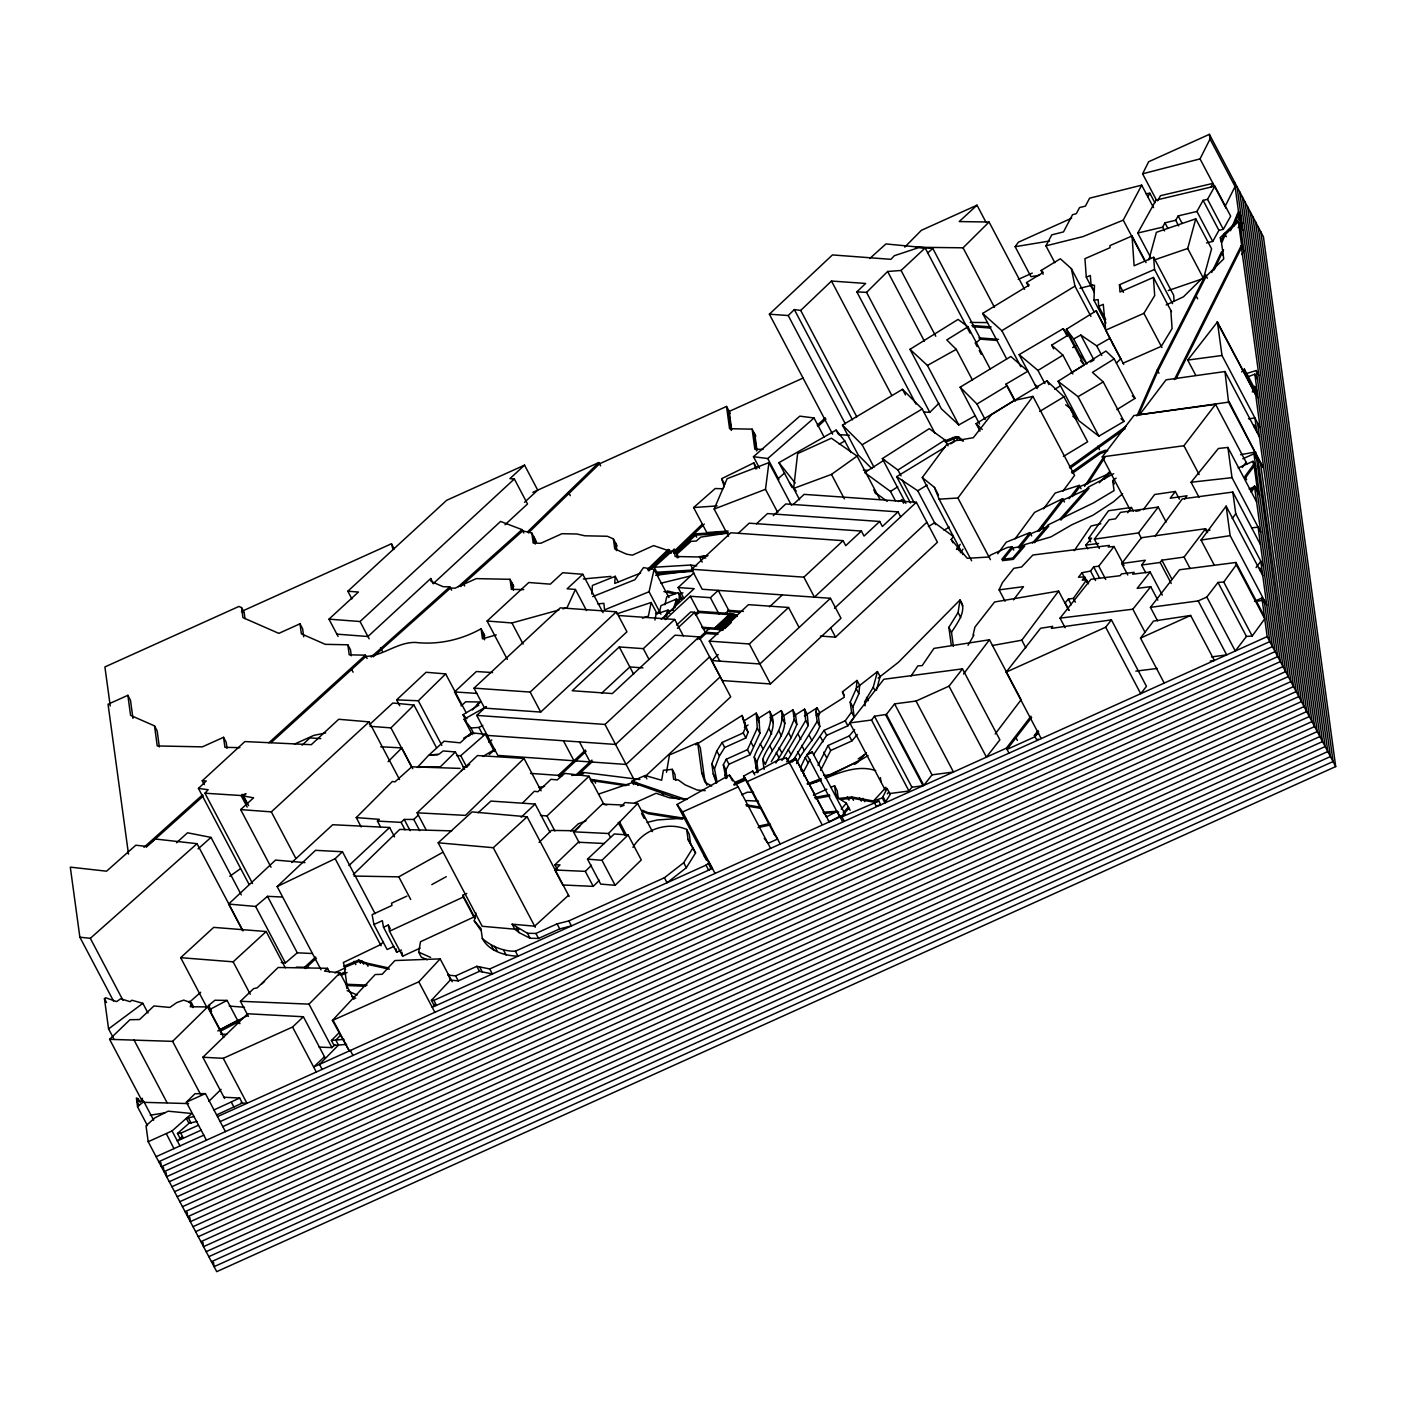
<?xml version="1.0" encoding="UTF-8"?>
<svg xmlns="http://www.w3.org/2000/svg" width="1406" height="1406" viewBox="0 0 1406 1406"><rect width="100%" height="100%" fill="white"/><g stroke="black" fill="none" stroke-linecap="round" stroke-linejoin="round"><path stroke-width="1.5" d="M188.58 1103.587L142.814 1102.304L109.615 1039.315L129.95 1019.719L139.546 1019.543L153.939 1005.958L169.827 1007.434L176.892 1002.531L183.711 1000.123L191.427 1002.777L190.249 1006.749L207.631 1006.924L223.73 1037.47M1105.995 323.046L1093.973 300.251L1094.483 285.295L1091.074 285.119L1090.318 275.471L1086.293 277.193L1094.307 292.395M591.821 594.088L592.401 585.458L615.23 576.302L618.271 582.066M615.23 576.302L614.738 583.42L640.697 572.998M813.599 754.618L826.693 735.356L847.871 725.795L854.198 717.13L851.561 712.121L850.208 702.104L856.236 688.712L857.045 680.451L842.475 691.822L844.321 697.2L816.148 715.109M854.198 717.13L852.844 707.095L858.873 693.72L859.681 685.46L857.045 680.451M799.61 499.745L793.634 488.427L797.624 453.593L831.368 438.197L857.098 456.089L879.98 499.481M757.184 772.773L754.214 757.078C759.117 741.56 774.618 728.835 769.644 711.295L757.008 719.31M755.584 767.114L758.203 772.105L756.85 762.087C762.386 745.813 780.857 729.116 769.644 711.295M728.466 536.178L714.16 509.06L727.113 478.708L768.924 462.609L791.402 505.211M777.764 512.54L765.497 489.306L768.924 462.609M666.514 772.245L669.467 754.934L697.657 742.755L700.276 747.746L704.388 777.834L706.884 785.233M427.266 959.771L421.29 957.152L418.654 952.143L420.517 941.721L473.875 917.028L473.488 915.183M951.317 645.389L948.857 627.34L958.084 612.524L960.017 599.958L898.416 662.296L878.152 678.114M953.409 646.391L951.493 632.349C956.853 623.438 967.855 610.503 960.017 599.958M786.675 761.859L808.309 725.461L805.673 720.47L804.566 709.116L793.511 716.146M808.309 725.461L807.202 714.107L804.566 709.116M616.742 613.877L651.154 602.506L648.394 616.074L642.454 618.218M654.897 620.046L656.11 614.035L668.078 610.099L669.836 613.438M480.905 930.438L474.261 920.86L475.913 913.021M660.908 614.246L649.062 591.75L654.089 569.43L643.526 567.602L634.932 579.694L592.699 596.636M664.933 604.791L666.725 596.812L678.395 592.682L681.031 597.691L678.395 592.682M865.147 705.794L864.602 701.787L873.267 687.218L877.485 671.558L880.121 676.567L876.43 690.258M1168.245 290.55L1203.501 278.476L1187.701 248.493L1195.768 218.826L1156.4 232.306L1148.86 259.846M1203.501 278.476L1211.585 248.809L1195.768 218.826M764.091 769.451L762.72 759.416C768.344 743.001 785.849 729.31 781.261 710.575L770.154 717.64M762.72 759.416L765.356 764.425C771.279 747.131 792.896 729.784 781.261 710.575M672.982 610.063L676.638 598.938L660.961 605.652L659.59 611.751L655.548 613.385M674.862 607.814L677.305 600.186L683.298 598.148M819.786 726.48L817.15 721.471L815.779 711.436L817.15 707.798L819.786 712.789L818.415 716.445L819.786 726.48C814.162 740.224 802.598 750.101 796.552 763.581M1230.461 230.725L1238.475 211.427L1234.433 181.813M1239.617 220.338L1241.111 216.419L1238.475 211.427M716.357 783.089L713.229 773.862L711.858 763.827L716.796 750.945L722.069 742.491L743.247 732.93L745.426 727.377L742.122 715.426L695.759 744.899M717.113 782.544L714.494 768.818L719.433 755.936L724.705 747.5L745.883 737.939L748.062 732.368L742.122 715.426M725.953 778.555L723.317 764.829L726.304 759.24L747.482 749.679L757.272 728.203L756.252 713.123L743.616 721.155M727.06 777.852L725.953 769.838L728.941 764.249L750.119 754.688L759.908 733.211L758.889 718.115L756.252 713.123M1136.927 415.965L1157.226 369.901L1205.592 274.926L1207.35 278.265M1138.421 415.245L1157.876 371.149L1206.243 276.174L1223.747 258.88L1221.603 243.168L1225.224 234.661L1238.405 221.621L1243.009 230.373M1223.536 249.829L1214.169 269.97M1233.572 226.208L1239.125 212.675L1241.041 226.63M771.244 761.771L788.52 732.667L794.214 719.45L792.896 709.854L781.824 716.902M775.866 763.036L791.156 737.675L796.851 724.459L795.532 714.863L792.896 709.854M817.976 765.426L828.064 745.496L849.259 735.936L854.637 729.556M820.612 770.418L830.7 750.488L851.895 740.927L857.273 734.547M664.845 617.252L668.078 610.099M666.303 616.707L668.729 611.364L673.456 609.888M603.033 612.665L582.805 574.298L567.128 588.798L575.423 589.448L567.022 607.744L562.945 608.868M1005.097 601.258L999.086 589.852L1002.443 582.594L1013.849 568.305L1021.617 566.97L1032.865 555.019L1109.352 545.387L1108.262 547.039L1114.027 546.512L1124.044 565.511M1211.761 272.465L1221.445 251.938L1223.202 255.259M801.279 771.033L800.735 767.026L805.269 757.535L824.057 730.364L845.234 720.803L851.561 712.121M803.916 776.024L803.371 772.017L810.12 759.381M1174.362 379.62L1241.199 245.699L1243.835 250.69L1241.885 254.539M1175.978 378.917L1241.85 246.946L1238.405 221.621M1156.611 200.408L1142.603 173.817L1148.632 161.76L1209.406 134.343L1263.432 236.806L1335.7 766.569L216.717 1271.657L148.192 1141.707L146.013 1125.749L154.818 1117.893L168.122 1111.179L191.778 1113.499L172.059 1130.934L148.192 1141.707M1142.603 173.817L1200.039 158.896L1210.039 139.036L1209.406 134.343M1225.083 206.383L1235.083 186.523L1210.039 139.036M878.152 799.821L880.789 804.83L876.114 805.99L873.478 800.998L882.318 797.94L887.081 788.573L884.62 788.889L873.478 800.998L851.72 796.991L838.257 798.52L835.621 793.511L834.566 785.708L830.7 787.448M887.081 788.573L890.297 794.232L884.954 802.949L882.318 797.94M792.088 762.07L817.15 721.471M1054.834 262.711L1045.941 245.839L1082.901 236.63L1123.236 220.144L1141.69 185.17L1153.553 207.666M1045.941 245.839L1051.776 234.855L1063.498 231.902L1072.567 214.661L1076.275 213.73L1079.562 207.578L1085.414 206.12L1089.615 198.176L1141.69 185.17M781.912 760.488L805.673 720.47M1147.946 196.787L1149.862 193.22L1154.924 202.833M1150.6 257.403L1137.753 233.044L1162.604 227.157L1164.941 222.816L1175.715 220.267L1178.193 215.891L1196.928 211.462L1203.097 200.355L1207.526 199.336L1214.872 186.154L1230.672 216.155L1223.343 229.319L1218.914 230.356L1212.728 241.445L1206.489 242.939M1137.753 233.044L1156.048 200.109L1214.872 186.154M1157.613 200.83L1160.512 195.662L1212.974 183.395L1211.023 186.84M968.031 645.301L973.954 635.055L973.04 635.213L974.956 627.058L994.569 601.996L1058.613 591.065L1068.648 610.081M1123.728 364.365L1105.696 330.182L1143.904 313.327L1154.695 295.559L1153.412 277.421L1120.002 292.026L1119.44 284.768L1154.519 269.442L1153.658 257.28L1134.115 265.787L1132.041 235.98L1109.896 245.628L1110.037 247.72L1084.957 258.669L1086.293 277.193M568.534 895.27L534.649 926.185L512.135 924.181L527.443 933.268L535.914 933.443L557.092 923.883L568.815 920.895L664.405 877.748L683.703 862.722L692.93 847.906L688.044 839.47L686.673 829.435C667.446 821.262 643.649 829.329 632.946 847.361M664.405 877.748L667.042 882.757L686.339 867.73L695.566 852.915L692.93 847.906M1084.571 486.371L1103.095 457.934M1087.559 484.068L1104.905 457.407M911.035 676.022L917.854 665.864L922.143 665.653L933.936 648.394L989.473 639.783L1021.09 699.766L995.167 733.985M1074.254 550.66L1091.091 526.02L1100.863 523.735M1127.717 512.715L1131.443 507.461L1133.412 511.204M1039.579 275.26L1030.967 276.683L1015.15 246.7L1018.313 242.254L1071.653 218.176M1069.175 610.362L1065.168 602.77L1068.349 599.044L1073.358 598.376L1086.522 579.993L1088.525 583.806M1087.611 582.594L1084.606 576.899L1082.286 580.133L1086.522 579.993M1090.669 541.82L1088.701 538.076L1108.561 510.73L1131.443 507.461M1150.442 607.357L1198.211 600.907L1206.823 597.023L1218 582.435L1223.747 582.049L1236.296 564.825L1235.962 562.47L1179.529 569.764L1150.442 607.357L1157.56 620.854M1206.823 597.023L1235.276 650.996L1246.454 636.426L1252.201 636.022L1264.75 618.798L1236.296 564.825M1155.187 536.002L1182.288 498.902L1232.816 492.047L1260.479 544.526M1084.606 576.899L1078.507 577.251L1081.935 572.734L1090.529 571.064L1093.657 566.829L1098.754 566.179L1114.027 546.512M435.087 1004.236L432.24 1007.294L1006.362 748.15L1030.985 716.199M1031.653 717.447L1007.012 749.398L1035.062 736.726L1038.7 731.788M1038.05 730.54L1034.412 735.479L1037.048 740.487L1038.12 739.029M1032.935 396.404L1014.359 400.394L991.283 414.805L973.321 437.705L955.728 440.693L946.22 445.14L922.301 477.53L934.445 487.372L939.12 499.148L957.925 498.023L1032.935 396.404L1074.571 475.369L1062.936 491.151M997.75 553.736L1006.292 542.154L1029.93 532.593L1031.688 535.914M1015.097 538.814L1034.605 512.382L1062.708 498.673L1064.465 502.012M1043.533 508.849L1055.185 493.049L1079.281 485.386L1081.038 488.708M1238.159 468.005L1253.027 461.291L1253.502 464.771L1244.89 476.423L1246.647 479.762M1245.558 477.671L1254.17 466.019L1257.632 491.379M952.969 542.786L951.212 539.465L953.391 536.512L934.621 522.786L928.364 526.582M956.484 549.447L960.263 544.35M960.386 552.751L963.04 549.148M1214.292 565.142L1201.058 540.062L1226.137 506.125L1262.764 575.599M1232.218 518.533L1235.769 513.735L1232.816 492.047M1256.068 567.62L1260.795 561.222L1272.448 646.602L220.144 1121.601M1145.679 572.681L1141.654 565.036L1160.143 562.453L1161.866 560.168L1184.063 557.075L1205.592 528.709L1207.596 532.54M992.372 645.512L1021.793 640.205L1058.613 591.065M1143.271 509.728L1154.642 494.508L1175.328 491.467L1179.37 499.165M1184.485 499.148L1187.015 495.756L1170.231 498.234L1175.328 491.467M1013.55 599.852L1023.48 586.671L999.086 589.852M963.532 674.001L989.473 639.783M1228.563 402.151L1224.96 371.536L1166.066 379.831L1139.668 414.647L1228.563 402.151L1263.08 467.636L1229.055 401.501M1141.654 565.036L1145.31 560.238L1121.724 563.542L1127.77 575.001M1257.808 457.635L1288.265 676.585L169.282 1181.69M1260.444 462.627L1290.901 681.594L171.919 1186.699M1037.47 531.468L1062.708 498.673M1069.14 498.691L1079.281 485.386M1072.339 496.617L1079.949 486.634L1109.914 473.207L1104.29 479.411M1099.334 548.516L1094.395 539.148L1138.526 532.927L1158.245 507.056L1166.136 522.048M1121.724 563.542L1141.356 537.725L1205.592 528.709M1094.395 539.148L1109.176 519.745L1115.556 518.849L1120.477 512.382L1158.245 507.056M1164.221 683.07L1140.512 638.096L1153.5 621.083L1190.636 615.459L1214.362 660.451L1210.232 661.066M1129.58 508.761L1102.251 456.897L1133.904 415.526L1215.592 404.348L1246.981 463.875M1102.251 456.897L1183.922 445.72L1215.592 404.348M1242.201 467.495L1246.155 462.328M1195.768 375.332L1187.718 360.077L1217.42 321.992L1255.628 394.471L1217.016 322.044M885.235 790.049L849.822 722.912L871.527 720.03L874.479 716.234L886.395 714.424L894.585 703.879L916.044 701.049L949.015 686.163L962.477 668.869L999.894 739.837L986.45 757.131L949.015 686.163M916.044 701.049L953.461 772.017L932.002 774.847L923.812 785.409L886.395 714.424M1250.567 491.063L1254.451 486.072L1257.087 491.081M1251.235 492.328L1254.996 486.388L1249.108 489.042M849.822 722.912L883.812 679.274L962.477 668.869M884.62 788.889L885.903 787.237M887.256 793.898L888.539 792.228M889.418 793.599L908.961 790.998L911.914 787.219L923.057 785.743L885.622 714.775M1041.213 738.607L1006.169 672.121L1040.598 628.254L1052.655 626.373L1051.424 628.377L1111.425 619.87L1146.47 686.356L1140.723 693.685L1105.678 627.199L1111.425 619.87M1065.115 627.744L1060.054 618.13L1090.951 579.29L1120.072 575.704L1121.496 573.894L1134.15 572.347L1132.691 574.175L1150.143 572.031L1162.323 595.107M1150.143 572.031L1137.173 588.341L1150.741 586.689L1157.841 600.169M1060.054 618.13L1132.849 609.202L1150.741 586.689M1013.691 550.062L1011.933 546.723L1001.775 559.395L1012.672 558.094L1024.113 544.772L1050.932 536.899L1071.776 524.807L1092.972 515.229L1113.622 501.678L1122.621 493.77M1018.401 546.952L1029.93 532.593M1019.069 548.199L1030.58 533.841L1048.788 526.125L1034.535 542.716M1039.35 531.187L1063.358 499.921L1089 488.357L1060.88 520.097M1199.002 497.267L1191.075 482.24L1218.404 448.479L1227.895 447.424L1256.612 501.907M1032.443 543.138L1048.12 524.877L1093.253 503.032L1114.062 490.606L1112.691 480.571L1116.1 478.145M1060.212 518.849L1088.332 487.109L1113.71 473.717M1087.682 548.867L1085.713 545.124L1091.654 538.199L1088.701 538.076M224.608 1098.473L202.868 1057.242L247.632 1013.761L303.397 1016.749L325.137 1057.98M841.227 809.1L846.394 803.213L836.588 796.991L836.289 794.759M843.196 812.844L848.38 806.956M849.031 808.204L840.419 817.501L878.82 801.086L874.145 802.246L852.37 798.239L840.718 799.416M579.395 843.055L573.472 831.807L608.447 833.512L637.656 803.529L652.489 831.649M472.416 709.942L479.534 701.981L465.72 701.77L461.133 705.953M866.237 752.772L859.453 760.33L832.721 774.214M1099.404 482.803L1109.246 471.959M252.553 883.513L204.942 793.212L208.158 789.733L198.439 788.415L249.09 884.479M1241.691 371.94L1244.345 369.057L1257.526 394.049M1252.236 391.94L1254.89 389.058L1254.504 386.246L1257.14 391.237M333.222 1020.44L349.303 1050.932L332.396 1020.475L418.812 981.81L440.148 958.874L452.205 981.74M447.688 975.043L455.632 975.887L476.827 966.326L489.745 968.962L492.381 973.971L479.464 971.318L458.268 980.896L450.324 980.035L448.303 974.376M431.431 1000.334L433.856 1000.387L436.475 1005.378L434.067 1005.343L431.431 1000.334L450.939 979.367M204.942 793.212L241.094 795.532L246.032 793.705L243.537 796.024L248.616 805.638M332.396 1020.475L375.191 974.534L382.151 974.288L394.945 960.544L440.148 958.874M291.815 862.458L332.712 824.724L389.62 827.501L394.559 836.869M340.322 1035.501L335.823 1040.071L338.459 1045.08L319.496 1064.377L322.132 1069.386M904.761 247.122L921.369 230.32L977.012 205.188L986.133 222.5M248.405 1016.397L240.426 1001.283L309.004 1004.13L339.971 972.899L353.925 999.367M346.632 1044.342L334.066 1045.466L331.429 1040.475L339.022 1032.812M319.074 1047.083L331.939 1047.611L334.874 1044.64M388.109 761.683L401.835 747.904L412.784 768.678M579.782 826.289L575.335 830.753L551.433 830.401L539.078 842.405M522.698 802.896L534.333 791.262L537.9 791.736L550.976 779.293L557.215 779.926L564.79 773.388L589.079 776.235L603.912 804.337M369.989 726.304L390.956 727.869L413.979 705.039L436.493 747.728M915.552 247.245L963.057 247.808L989.068 222.025L1024.535 289.302M599.395 880.261L593.227 886.36L562.769 884.989L554.86 869.998L560.01 864.883L554.913 864.795L557.866 870.419M916.027 404.084L856.852 291.868L866.553 292.378L887.643 271.481L901.07 270.462L925.148 247.966L970.052 333.099M923.988 412.046L929.805 412.345L938.839 403.381M1226.313 236.735L1224.556 233.414L1220.953 241.92L1220.355 237.561L1240.18 217.965M554.86 869.998L585.318 871.369L591.487 865.27M1238.124 227.596L1242.816 222.974M1116.399 363.099L1120.986 358.565M1205.592 274.926L1183.448 296.824L1166.154 304.961M455.403 751.946L440.359 766.815L417.406 767.377L428.672 755.25L439.147 754.073L443.101 750.945L455.403 751.946L464.542 769.24M461.221 770.91L463.98 768.186M527.777 531.609L598.851 462.539L600.608 465.861M399.708 705.689L396.633 699.872L418.32 700.768L445.667 673.896L466.142 712.701M468.637 736.322L471.555 733.44M109.615 1039.333L172.604 1041.354L207.631 1006.924M206.418 1140.178L186.383 1102.181L194.995 1093.71L205.399 1093.604L225.417 1131.602M208.861 1101.337L221.041 1089.369M268.845 742.807L365.332 655.161L367.089 658.5M371.114 657.077L449.832 586.829L451.59 590.168M373.346 656.795L450.482 588.077L455.017 588.183L476.212 578.622L510.044 579.307L513.77 586.39M353.345 874.514L399.726 829.417L451.695 830.876M541.099 790.822L524.016 758.414L465.491 815.375L417.125 812.809L426.176 829.979M832.616 434.155L769.363 314.188L788.221 315.542L794.337 309.584L800.699 310.427L831.491 281.042L865.639 283.45L856.852 291.868M380.376 826.71L377.406 821.086L401.132 822.387L404.207 819.434L413.786 819.434L418.531 814.918M587.515 859.119L601.961 860.296L628.113 834.971L641.294 859.962L615.143 885.288L600.696 884.11L587.515 859.119L614.264 833.969L628.113 834.971M528.445 532.856L599.518 463.787L726.533 406.439L730.276 413.522M647.533 569.395L668.149 549.5L671.347 553.173M648.184 570.643L668.817 550.765L653.597 545.598L632.419 555.159L626.601 554.192L614.738 548.885L613.368 538.867L607.339 536.266L584.791 535.791L576.952 533.999L562.013 533.7L540.818 543.261L533.208 543.103L531.837 533.067L522.663 530.87L460.57 586.53M673.913 551.486L702.086 524.333M676.145 551.222L704.301 524.069M554.913 864.795L578.323 842.229L604.352 843.512M417.125 812.809L477.495 755.549L524.016 758.414M573.472 831.807L602.33 804.109L622.63 805.005L624.967 802.545L637.656 803.529M240.426 1001.283L253.642 988.611L257.193 987.873L278.124 967.486L327.528 968.295L329.531 972.073M361.184 826.974L356.245 817.589L392.344 781.472L394.91 781.894L411.782 766.815L460.149 768.397M463.699 738.132L470.834 734.231M202.868 1057.242L223.255 1058.314L292.553 1027.03L303.397 1016.749M324.47 1056.732L313.643 1067.031L1267.175 636.602L1261.92 598.025L1254.486 601.381M198.439 788.415L206.295 780.98L202.236 780.805L204.257 784.636M321.043 969.788L277.158 886.553L335.155 858.679L342.466 851.737L375.138 913.689M383.416 941.879L380.499 944.656L343.31 962.53L345.56 969.578M277.158 886.553L315.524 850.331L342.466 851.737M521.134 817.273L535.141 804.056L549.957 832.176M540.519 815.427L546.969 815.972L589.079 776.235M570.748 830.946L578.323 823.811L585.933 820.858M769.363 314.188L832.44 254.925L890.912 259.337L894.357 255.699L918.575 247.684L925.148 247.966M396.633 699.872L426.071 672.279L445.667 673.896M242.517 930.42L228.616 904.058L275.506 860.085L304.944 862.616M327.528 968.295L324.522 971.089L339.971 972.899M461.625 705.408L454.542 691.945L476.353 671.523L492.627 672.578M348.952 865.516L389.62 827.501M138.21 1098.754L136.681 1100.195L136.364 1097.963L138.21 1098.754L140.196 1102.497M474.033 688.132L560.273 607.849L616.39 611.803L626.935 631.786L540.695 712.069L484.578 708.114L474.033 688.132L530.15 692.068L616.39 611.803M720.171 676.866L626.074 764.442L497.812 755.409L476.739 715.408L486.283 706.533M722.332 680.574L770.435 683.949L840.999 618.271L830.454 598.288L702.192 589.255L691.647 569.254L730.856 532.769L843.09 540.66L845.727 545.669L861.403 531.064L864.04 536.073L879.717 521.468L882.353 526.477L898.03 511.872L900.666 516.881M683.896 598.464L678.149 587.55L693.826 572.963M738.185 533.384L749.17 523.173L861.403 531.064M683.298 635.811L674.687 619.448L643.315 648.641L619.273 646.953L572.224 690.733L612.313 693.562L675.038 635.178L699.081 636.883L730.698 696.849L644.458 777.131M756.516 523.788L767.483 513.577L879.717 521.468M661.242 619.325L694.177 588.675L678.149 587.55M773.265 515.65L785.796 503.963L898.03 511.872M665.249 619.607L690.346 596.267L710.381 597.673L718.22 590.379L729.433 611.628L739.925 612.366M792.966 504.754L804.127 494.367L916.343 502.276L937.433 542.259L835.515 637.146L820.401 636.074M601.592 693.228L629.818 666.954L642.929 667.868M676.585 625.125L690.697 611.979L694.705 612.26L705.9 633.508L717.939 634.352M677.464 628.324L694.705 612.26M695.109 614.176L698.255 611.259L730.312 613.508L732.878 614.721L717.201 629.308L702.473 628.464M695.777 615.424L698.905 612.506L730.979 614.774L715.303 629.361L714.635 628.113L701.805 627.217M476.739 715.408L605.002 724.442L699.081 636.883M697.411 639.554L709.96 627.884M725.637 613.28L728.765 610.362M699.626 639.343L705.9 633.508M714.635 628.113L730.312 613.508M585.494 750.048L558.287 775.356L558.955 776.604L586.144 751.296M715.197 629.167L730.874 614.58M716.814 628.57L732.491 613.965L735.057 615.178L719.362 629.765L714.793 628.429L730.487 613.824L732.491 613.965M717.359 629.624L733.053 615.037M718.976 629.027L734.653 614.422L737.219 615.635L721.542 630.222L716.972 628.869L732.649 614.281L734.653 614.422M719.538 630.081L735.215 615.476M736.832 614.879L734.828 614.738L719.134 629.326L721.137 629.466L736.832 614.879L737.377 615.933M719.819 661.136L709.274 641.136L748.467 604.65L788.555 607.48L799.1 627.463M731.12 621.768L721.7 630.538L721.137 629.466M724.881 628.464L731.155 622.63M575.933 775.005L591.926 760.101M578.182 774.759L592.576 761.367M709.626 656.866L615.547 744.442L487.267 735.408M723 681.822L711.788 660.574L718.202 654.598M769.521 606.83L782.351 594.896M691.647 569.254L803.88 577.163L843.09 540.66M709.274 641.136L749.345 643.966L788.555 607.48M916.343 502.276L814.425 597.146L803.88 577.163M830.454 598.288L759.89 663.966L711.788 660.574M834.514 608.253L926.888 522.276M302.097 745.18L309.9 737.922L320.796 738.607M304.54 967.31L315.682 956.994M305.207 968.576L316.35 958.242M369.444 724.705L392.836 703.018L413.979 705.039M524.543 502.294L537.725 490.132L524.543 465.14L509.903 478.655L514.35 478.971L527.514 503.963L505.018 524.754M338.09 636.443L328.969 619.15L360.041 621.522L514.35 478.971M433.364 583.525L430.728 578.534L367.95 636.514L336.878 634.141M433.171 583.701L500.554 521.45L522.013 529.623L523.77 532.962M507.32 659.396L487.091 621.013L528.797 582.506L550.326 584.158L562.699 572.734L582.805 574.298M648.219 569.571L669.59 549.851M648.869 570.818L670.24 551.099L677.059 552.699L677.446 555.511M673.738 553.454L694.933 533.893L726.779 531.925M675.917 553.296L695.601 535.141L727.447 533.173M261.885 983.901L264.574 981.423M351.887 598.921L347.827 591.223L446.633 500.308L524.543 465.14M328.969 619.15L358.442 592.031L347.827 591.223M202.236 780.805L244.89 741.56L311.271 744.688L338.723 719.274L369.128 721.876L399.515 779.504M271.042 867.221L240.654 809.592L271.323 811.877L369.128 721.876M977.012 205.188L959.208 221.568L989.068 222.025M206.805 1007.258L180.671 957.679L213.694 927.38L266.191 931.528L285.295 967.75M180.671 957.679L233.15 961.827L266.191 931.528M478.093 812.791L490.887 801.086L535.141 804.056M518.867 929.542L482.188 926.273L438.18 842.792L493.278 847.713L527.145 816.798L569.114 896.395M240.654 809.592L253.59 797.8L243.537 796.024M817.273 425.192L825.34 417.846M817.923 426.44L825.99 419.093M438.18 842.792L472.047 811.912L527.145 816.798M377.406 821.086L379.321 819.346L356.245 817.589M176.471 842.774L187.543 832.791L211.005 837.414L241.287 894.849M658.588 575.581L654.194 567.251L674.159 549.254L678.553 557.584M458.426 586.583L522.013 529.623M869.769 258.493L885.956 243.941L932.793 248.458L980.492 338.916L975.623 343.24M143.974 847.343L202.692 794.724M146.259 847.133L203.343 795.972M271.112 742.614L365.999 656.409C383.1 655.881 397.494 642.032 415.491 642.437C438.285 644.985 461.115 639.923 481.098 628.781L484.842 635.864M705.988 865.165L709.239 862.722L711.875 867.713L708.606 870.173L705.988 865.165L515.387 951.212C503.172 951.475 491.467 946.379 482.328 938.523L480.957 928.487L474.261 920.86M927.925 252.764L932.793 248.458M197.033 843.688L155.012 838.978L146.611 846.43L135.82 845.217L106.557 871.193L70.3 867.133L79.861 937.187L90.318 938.329L197.033 843.688L243.027 930.913M198.07 848.908L211.005 837.414M189.195 1002.478L200.689 992.285M147.472 1125.626L137.577 1106.873L143.763 1101.425L153.641 1120.16M177.49 1133.464L180.741 1133.201L183.378 1138.21L180.126 1138.456L177.49 1133.464L189.792 1122.586M182.253 1136.575L177.332 1140.934L201.146 1130.178M173.957 1148.649L166.277 1133.552M728.203 531.046L706.796 532.54L693.615 507.548L715.232 488.532L723.123 488.778M759.556 468.251L753.475 456.704L799.821 416.141L814.039 417.969L824.18 437.196M753.475 456.704L767.746 458.532L814.039 417.969M778.274 478.532L784.671 472.926M456.546 755.549L460.729 755.69L485.298 734.231L494.42 751.542M469.639 764.337L466.669 766.938L462.785 766.797M489.2 754.565L493.875 750.488M579.905 775.005L582.945 772.386L639.923 779.522M228.616 904.058L255.611 906.448L267.491 896.325L282.272 897.028M281.235 962.565L285.383 962.934L297.281 952.811L312.062 953.496M221.779 1032.971L209.494 1009.649L208.563 1005.483L214.925 1000.246L227.069 1000.404L239.231 1023.48M488.866 742.245L491.784 739.96M857.045 687.516L877.485 671.558M113.693 1038.595L108.578 1028.911L104.448 998.647L105.626 997.75L116.663 1001.599L120.74 998.699L129.985 1001.687L131.883 1000.228L142.85 1003.322L147.964 1013.005M108.578 1028.911L142.85 1003.322M1069.386 467.003L1126.329 426.159M1070.054 468.268L1125.187 428.672M446.264 876.676L431.8 884.62M793.634 488.427L831.473 474.402L857.098 456.089M229.793 876.272L240.057 868.978M1071.53 472.223L1099.422 452.468L1105.362 450.236L1107.717 450.816M1072.18 473.47L1100.09 453.716L1106.03 451.502M858.205 758.924L864.532 754.6M854.69 764.319L858.117 761.982M905.868 503.278L882.318 458.62L929.278 428.654L944.973 440.025L948.048 445.86M884.567 459.885L864.637 472.574L890.49 491.432L895.569 501.046M882.318 458.62L897.924 470.026L944.973 440.025M890.49 491.432L897.766 486.792M744.389 727.341L748.062 725.004M804.408 715.882L817.15 707.798M1114.185 358.899L1092.444 372.397L1103.235 381.922L1124.044 421.396L1098.877 436.159L1078.894 420.763L1058.068 381.272L1105.96 351.043L1114.185 358.899L1135.011 398.39L1116.891 409.638M975.008 415.877L958.804 424.928L941.352 408.795L909.998 349.321L958.066 319.426L967.978 326.807L990.246 369.022M967.978 326.807L946.765 339.936L956.256 349.356L972.442 380.059M1066.363 329.268L1073.674 338.987L1086.838 363.978L1079.544 354.259L1066.363 329.268L1096.188 310.849L1105.309 328.16M1071.179 372.871L1084.184 365.015L1068.367 335.032L1063.2 328.67L1019.157 354.628L1037.962 370.428L1062.936 355.173L1072.831 373.926M1043.111 274.258L1041.108 270.479L1060.335 258.774L1071.354 268.634L1094.325 312.22M1028.507 286.385L1026.521 282.588L1043.217 272.43L1041.108 270.479M1006.643 358.899L982.653 313.415L1029.227 285.049L1026.521 282.588M982.653 313.415L1001.845 330.691L1074.957 286.121L1071.354 268.634M481.045 701.928L477.407 704.142L478.813 705.232L462.978 714.74L466.019 720.522M1072.69 347.598L1076.451 345.314M1054.711 389.304L1060.177 386M979.56 424.032L960.14 387.195L1010.826 356.491L1027.909 371.202L1005.905 384.19L1014.077 399.691M960.14 387.195L976.977 404.032L1007.206 385.666L1015.378 401.185M910.526 502.961L896.659 476.652L945.113 447.196M950.702 443.804L954.428 441.537M896.659 476.652L917.749 490.799L927.134 485.088M944.059 530.255L949.261 527.092M1053.621 348.881L1051.635 345.138L1068.367 335.032M980.035 431.132L976.08 423.628L1046.943 380.868L1063.938 396.826L1087.646 441.8L1063.393 456.44M1039.667 411.448L1063.938 396.826M482.891 756.463L495.017 749.222M868.1 755.567L857.695 761.771L824.988 776.85M871.896 468.69L858.258 455.069L842.458 425.087L902.511 389.321L922.195 408.988L935.043 433.364M842.458 425.087L862.142 444.753L922.195 408.988M1058.068 381.272L1078.051 396.668L1103.235 381.922M1073.674 338.987L1080.81 335.015L1096.698 345.858L1109.914 338.319L1096.188 310.849M792.105 487.654L778.942 462.662L836.131 430.131L844.813 440.992L850.894 452.539M839.206 444.191L844.813 440.992M472.205 734.582L464.103 719.204L486.423 706.673M706.445 860.208L677.059 804.496L729.415 775.093L738.185 786.903L770.593 848.38M909.998 349.321L927.433 365.437L956.256 349.356M353.925 876.061L398.777 876.834L442.749 852.352M1090.423 361.992L1093.991 360.006L1080.81 335.015M774.565 834.777L743.616 776.094L752.72 771.086L754.161 773.177L778.098 759.996L786.393 757.957L788.942 761.806L795.48 758.203L829.224 821.912L828.415 820.682M806.903 754.635L812.387 752.175L806.903 754.635L839.839 817.114L845.322 814.654L433.856 1000.387M825.779 815.691L826.57 816.886L837.115 811.244L842.387 821.245L844.268 821.315L841.649 816.306L839.751 816.253M838.644 812.035L823.74 813.512M829.206 821.877L840.612 815.779M209.494 1009.649L227.069 1000.404M220.021 1029.649L237.614 1020.405M217.772 1030.95L247.386 1015.677M220.303 1031.231L238.879 1021.564M724.283 486.863L721.665 478.673L753.862 462.873L756.903 468.637M464.103 719.204L470.887 728.009L478.884 727.429L482.803 725.496M213.958 1109.949L239.688 1098.051L242.324 1103.06L216.594 1114.94M334.786 972.882L344.452 968.242M343.802 966.238L358.741 960.034L366.245 962.969L388.654 967.961M338.723 974.938L344.523 972.161M341.306 975.272L347.106 972.495M393.838 946.431L387.125 949.542L373.961 924.55L382.344 920.666L383.504 927.222L396.685 952.231L401.466 950.017M474.49 918.188L463.33 897.046L462.943 895.2L466.757 893.425M420.166 948.101L402.661 956.203L389.497 931.211L463.33 897.046M406.861 896.132L391.518 903.214L391.958 905.482L372.115 914.621L373.961 924.55M383.504 927.222L388.302 925.025L390.323 928.874M241.498 611.469L391.448 543.77L393.047 549.641M532.856 492.328L598.851 462.539M1018.243 279.407L1032.268 273.08M803.072 378.073L729.169 411.431L731.665 429.656M132.955 718.378L130.494 700.311L127.858 695.32L108.051 704.248L128.491 854.11M303.714 636.83L302.624 628.798L299.988 623.807L278.81 633.368L242.922 617.621L241.551 607.585L238.932 606.443L104.905 666.936L110.248 706.005M227.016 748.326L226.19 742.298L223.554 737.306L202.359 746.867L157.244 745.936L154.519 725.883L130.582 715.373L127.858 695.32M294.487 744.108L313.749 735.408L325.682 732.93M898.258 501.555L901.879 499.921L903.9 502.223M1242.799 458.795L1253.959 453.769L1256.595 458.76M633.614 784.618L631.856 781.279L645.126 775.497L661.664 780.242L663.351 770.277L672.261 769.328L674.898 774.319L675.724 780.33M634.95 802.826L656.127 793.248L669.572 797.835L686.989 799.434M205.979 1007.276L209.81 1005.554M735.549 782.123L745.18 777.782M733.897 784.302L745.461 779.082M734.108 785.216L745.672 779.996M743.616 776.094L747.271 781.56L796.288 759.433M677.059 804.496L682.631 811.965L738.185 786.903M1006.169 672.121L1105.678 627.199M741.647 794.794L747.43 792.176L753.581 792.316M821.139 778.59L807.536 783.775M821.438 780.084L809.592 784.407M825.287 778.344C840.876 771.894 859.013 764.811 875.727 770.646M1140.512 638.096L1190.636 615.459M813.371 795.269L826.851 789.188M512.135 924.181L514.789 929.19L519.042 932.582L530.08 938.259L538.551 938.435L559.729 928.874L571.451 925.886L568.815 920.895M186.383 1102.181L205.399 1093.604M489.745 968.962L712.42 868.451L709.063 863.969M1034.412 735.479L1038.577 733.598M180.741 1133.201L198.51 1125.187M217.508 1116.61L1269.811 641.593L1264.152 600.134L1257.913 601.083M156.101 1156.699L203.782 1135.169M222.781 1126.593L1275.084 651.593L1258.106 527.127L1251.656 527.865M158.737 1161.707L1277.72 656.602L1254.451 486.072M174.555 1191.69L1293.538 686.585L1257.562 422.96M177.191 1196.682L1296.174 691.576L1255.4 392.749M179.827 1201.691L1298.81 696.585L1254.82 374.154L1247.315 377.036M182.464 1206.682L1301.446 701.576L1256.279 370.516L1246.806 373.434M185.1 1211.691L1304.083 706.585L1241.199 245.699M192.991 1226.682L1311.974 721.577L1239.705 191.814M195.627 1231.674L1314.61 726.568L1242.342 196.822M198.264 1236.682L1317.246 731.577L1244.978 201.814M200.9 1241.674L1319.882 736.568L1247.614 206.805M206.172 1251.674L1325.155 746.568L1252.887 216.805M208.809 1256.665L1327.791 751.56L1255.523 221.814M211.445 1261.674L1330.428 756.569L1258.159 226.805M944.727 440.957L955.693 436.651L958.488 436.809L963.426 441.045M945.394 442.222L956.361 437.899L959.156 438.057L962.442 440.886M1123.095 363.17L1161.303 346.315L1172.094 328.547L1170.811 310.41M1105.714 319.637L1098.719 306.332L1103.271 304.329L1105.696 330.182M649.062 591.75L604.527 609.87L603.895 603.332L597.778 603.895M714.16 509.06L765.497 489.306M598.886 793.986L632.524 782.544L679.326 799.223M620.38 806.675L624.141 805.304M1154.502 259.846L1187.701 248.493M810.102 783.37L815.515 781.718M196.945 1121.443L188.966 1123.306L186.33 1118.315L194.309 1116.434M679.045 593.93L682.947 592.822M496.248 634.879L482.469 638.816L481.098 628.781M660.961 583.209L690.276 576.021M487.091 621.013L511.942 622.963L558.867 610.011M1079.931 288.265L1092.251 285.19M647.041 822.44L657.34 819.962L685.548 818.028M807.097 783.898L816.991 781.578M823.09 812.264L837.115 811.244M759.486 825.92L769.908 823.705M758.062 827.607L770.558 824.953M571.75 775.479L583.595 773.634M538.621 787.518L544.579 786.288M814.619 797.466L829.329 794.706M815.287 798.713L829.979 795.954M1135.784 511.257L1139.809 510.536M1015.15 246.7L1049.614 241.006M702.192 562.101L699.555 557.092L707.745 555.774M1011.933 546.723L1007.399 547.461L990.404 555.124L989.016 557.004L967.275 558.305L951.212 539.465M150.231 1115.204L164.748 1112.884M1093.973 300.251L1098.139 299.601L1098.719 306.332M728.572 532.874L700.786 537.11L696.286 541.029L691.102 541.345L676.796 554.263L677.288 557.866M1201.058 540.062L1230.162 535.651L1266.788 605.125M707.71 555.458L697.692 556.952L675.144 556.495L674.159 549.254M693.351 570.485L655.706 575.3M1146.013 193.764L1149.862 193.22M1240.567 454.683L1255.663 451.976L1285.629 671.593L166.646 1176.699L166.066 1172.393M1187.718 360.077L1221.99 355.49L1260.198 427.969M1252.605 389.515L1255.558 393.961M1248.51 418.83L1254.925 417.969L1256.841 432.011M1205.698 530.765L1210.004 530.185M1211.48 656.936L1226.682 654.88L1198.211 600.907M1085.713 545.124L1098.578 543.454M1135.855 671.101L1157.261 668.465M1191.075 482.24L1232.007 477.653L1260.743 532.136M583.279 578.956L610.872 576.407M331.429 1040.475L343.995 1039.333M693.615 507.548L717.165 505.896M654.194 567.251L690.68 565.036L696.743 565.915M656.83 572.242L693.316 570.028M657.498 573.49L691.822 571.416M823.6 775.321L832.106 775.022M970.193 322.396L987.469 322.607M296.227 967.135L308.564 967.346M755.866 436.247L752.14 429.164L729.573 428.707L726.533 406.439M763.071 449.393L754.864 449.235L752.14 429.164M863.354 470.237L867.607 470.325M449.832 586.829L443.083 586.689L431.115 581.451L430.728 578.534M523.717 589.606L511.415 589.342L510.044 579.307M351.289 655.811L350.481 649.8L347.844 644.792L325.278 644.335L301.359 633.825L299.988 623.807M365.332 655.161L349.215 654.827L347.844 644.792M239.899 747.64L224.925 747.342L223.554 737.306M746.621 800.559L758.484 801.174M220.566 1034.201L226.718 1034.324M437.758 754.917L429.392 754.653L444.085 741.208L460.201 742.825L471.186 732.807L485.298 734.231M367.089 985.096L346.263 984.27L346.843 988.506M365.665 986.256L346.93 985.536L344.47 967.486L359.391 961.282L366.913 964.217L389.304 969.209M380.692 746.779L401.835 747.904M223.958 1097.225L239.688 1098.051M240.865 1102.972L246.981 1103.306L223.255 1058.314M454.542 691.945L476.933 693.404M727.763 610.292L743.458 611.399M618.57 615.512L674.687 619.448M721.313 629.783L723.317 629.923M705.25 632.261L717.271 633.104M530.572 773.405L562.295 775.637M838.89 434.595L849.365 435.35M971.898 325.436L991.142 326.93M972.565 326.684L989.666 328.002M978.91 337.844L998.488 339.338M979.578 339.092L996.977 340.428M705.232 790.647L697.165 790.031L685.091 784.829L678.272 779.943L673.632 779.346L672.261 769.328M229.231 1006.063L244.539 1007.276M482.328 938.523C488.778 951.001 504.807 955.799 518.023 956.203L515.387 951.212M137.577 1106.873L136.751 1100.74L143.763 1101.425M628.992 785.163L590.168 779.275L591.926 782.615M590.819 780.523L625.969 785.655M663.913 591.61L674.81 593.842M699.555 557.092L705.812 558.006M684.23 818.239L647.639 812.51L642.419 810.295M682.736 819.153L648.307 813.758L643.069 811.543M745.813 804.759L760.365 807.132M746.463 806.007L761.033 808.38M685.53 799.381L631.856 781.279M602.664 804.127L606.847 804.988M667.252 590.942L675.882 592.998M241.568 611.434L244.187 612.577L244.996 618.605M418.654 952.143L430.623 957.398M347.141 990.615L357.106 994.991M351.764 996.503L355.753 998.242M711.682 786.112L704.881 782.087L701.752 772.843L697.657 742.755M875.182 492.557L887.239 501.362M1065.695 404.84L1070.634 408.496L1076.557 419.744M1072.708 416.123L1075.906 418.496M1034.974 384.611L1038.103 387.248M1120.969 418.689L1124.044 421.396M1051.635 345.138L1062.936 355.173M976.08 423.628L982.232 429.428M1132.269 395.771L1135.011 398.39M462.978 714.74L466.933 718.589M1005.905 384.19L1007.206 385.666M956.906 548.059L959.507 551.099M1080.529 360.463L1084.184 365.015M778.942 462.662L795.198 483.066M789.487 482.662L796.253 491.169M704.213 855.973L709.239 862.722M764.214 838.327L767.975 843.372L777.571 839.048L773.915 833.565M688.044 839.47L695.566 852.915M1236.981 215.346L1238.739 218.668M1200.039 158.896L1226.137 208.387M1207.526 199.336L1223.343 229.319M1203.097 200.355L1218.914 230.356M1220.355 237.561L1222.113 240.901M1196.928 211.462L1212.728 241.445M1178.193 215.891L1182.147 223.396M1256.279 370.516L1258.915 375.507M1175.715 220.267L1178.685 225.891M1254.82 374.154L1257.456 379.145M1258.036 397.74L1244.855 372.748L1244.345 369.057M1164.941 222.816L1167.911 228.44M1162.604 227.157L1164.572 230.918M1195.873 295.488L1197.631 298.828M1256.56 429.885L1253.924 424.876L1254.222 427.02M1224.96 371.536L1259.477 437.02M1153.658 257.28L1173.676 295.278L1174.115 301.359M1154.519 269.442L1172.551 303.643M1253.027 461.291L1255.663 466.282M1253.502 464.771L1256.138 469.762M1132.041 235.98L1146.048 262.588M1123.236 220.144L1144.976 261.393M1153.412 277.421L1171.444 311.605M1254.996 486.388L1259.6 495.14M1143.904 313.327L1161.936 347.51M1119.44 284.768L1123.447 292.36M1235.769 513.735L1263.432 566.214M1157.226 369.901L1158.983 373.24M1262.412 572.963L1259.776 567.971L1260.128 570.608M1183.922 445.72L1199.125 474.525M1261.92 598.025L1264.556 603.033M1091.074 285.119L1094.079 290.814M1235.962 562.47L1264.433 616.461M1109.914 338.319L1121.057 359.461M1267.175 636.602L1335.7 766.569M1074.957 286.121L1090.951 316.438M1223.747 582.049L1252.201 636.022M1096.698 345.858L1101.777 355.472M1218 582.435L1246.454 636.426M1184.063 557.075L1190.109 568.534M1063.2 328.67L1067.136 336.175M1078.051 396.668L1098.877 436.159M1161.866 560.168L1171.936 579.272M1160.143 562.453L1171.233 583.472M1097.699 446.282L1099.457 449.604M1112.691 480.571L1114.448 483.91M1138.526 532.927L1141.496 538.551M1046.943 380.868L1048.929 384.611M1037.962 370.428L1044.886 383.539M963.057 247.808L994.481 307.404M1019.157 354.628L1037.101 388.654M1001.845 330.691L1020.826 366.702M1132.849 609.202L1145.029 632.278M1098.754 566.179L1105.749 579.483M1093.657 566.829L1099.65 578.217M975.149 342.765L977.188 346.632M979.226 350.498L981.265 354.382M1090.529 571.064L1095.538 580.555M1081.935 572.734L1086.943 582.225M1042.373 525.352L1044.131 528.674M976.977 404.032L985.167 419.55M901.07 270.462L935.763 336.245M1073.358 598.376L1075.362 602.19M1068.349 599.044L1071.354 604.738M887.643 271.481L924.375 341.148M927.433 365.437L958.804 424.928M958.488 436.809L960.245 440.148M955.693 436.651L957.451 439.99M952.547 437.459L954.305 440.781M866.553 292.378L929.805 412.345M902.511 389.321L905.464 394.945M957.925 498.023L990.422 559.658M1021.793 640.205L1025.8 647.815M831.491 281.042L891.668 395.209M934.445 487.372L938.505 495.07M939.12 499.148L971.616 560.783M922.301 477.53L962.917 554.579M917.749 490.799L935.588 524.631M897.924 470.026L901 475.843M902.23 480.061L914.128 502.61M960.157 600.942L962.794 605.951M901.879 499.921L903.636 503.26M800.699 310.427L856.799 416.844M958.084 612.524L960.72 617.533M794.337 309.584L852.493 419.867M862.142 444.753L874.005 467.249M1015.642 737.096L1017.399 740.435M788.221 315.542L845.34 423.891M948.857 627.34L951.493 632.349M873.759 489.868L875.78 493.717M1006.362 748.15L1008.998 753.141M836.131 430.131L838.169 433.979M831.473 474.402L844.408 498.919M767.746 458.532L778.889 479.674M894.585 703.879L932.002 774.847M873.267 687.218L875.024 690.557M830.718 628.043L835.515 637.146M866.483 697.376L868.24 700.715M874.479 716.234L911.914 787.219M856.236 688.712L858.873 693.72M871.527 720.03L908.961 790.998M850.208 702.104L852.844 707.095M842.475 691.822L844.233 695.162M721.665 478.673L724.705 484.437M845.234 720.803L847.871 725.795M882.986 796.657L885.622 801.648M849.259 735.936L851.895 740.927M862.968 798.327L864.725 801.666M815.779 711.436L818.415 716.445M824.057 730.364L826.693 735.356M859.558 797.782L861.316 801.104M828.064 745.496L830.7 750.488M820.436 736.832L823.072 741.823M851.72 796.991L853.477 800.313M804.302 710.434L806.939 715.426M823.705 752.192L826.341 757.184M847.256 796.815L849.013 800.155M846.394 803.213L850.138 810.295M809.329 735.654L811.965 740.663M834.566 785.708L837.203 790.699L838.257 798.52M812.123 751.771L845.322 814.654M794.214 719.45L796.851 724.459M694.933 533.893L696.691 537.215M798.221 734.477L800.858 739.486M749.345 643.966L770.435 683.949M801.648 745.391L804.285 750.382M805.269 757.535L807.905 762.527M782.369 718.607L785.005 723.615M788.52 732.667L791.156 737.675M797.589 751.595L800.225 756.604M800.735 767.026L803.371 772.017M795.48 758.203L826.412 816.904M710.381 597.673L719.011 614.035M778.819 730.856L781.455 735.865M788.327 749.591L790.963 754.6M690.68 565.036L692.437 568.358M770.523 717.763L773.159 722.772M788.942 761.806L821.877 824.285M786.393 757.957L789.381 763.651M779.065 747.588L781.701 752.579M769.117 729.046L771.753 734.055M776.217 752.421L778.854 757.43M668.149 549.5L669.906 552.839M756.885 717.745L759.521 722.737M769.715 745.619L772.351 750.628M690.346 596.267L698.975 612.612M757.272 728.203L759.908 733.211M760.242 743.704L762.878 748.713M742.491 718.044L745.127 723.053M710.241 657.428L710.909 658.676M745.426 727.377L748.062 732.368M676.638 598.938L678.395 602.278M676.638 599.536L678.395 602.858M750.769 741.788L753.405 746.797M675.144 599.448L676.901 602.787M743.247 732.93L745.883 737.939M754.214 757.078L756.85 762.087M654.089 569.43L668.922 597.55M747.482 749.679L750.119 754.688M752.72 771.086L754.723 774.864M747.271 781.56L780.207 844.039M651.154 602.506L657.094 613.754M722.069 742.491L724.705 747.5M613.368 538.867L617.111 545.932M726.304 759.24L728.941 764.249M716.796 750.945L719.433 755.936M729.415 775.093L732.456 780.857M723.317 764.829L725.953 769.838M724.688 774.864L726.445 778.203M711.858 763.827L714.494 768.818M568.551 492.346L570.309 495.685M713.229 773.862L715.865 778.854M643.315 648.641L649.062 659.555M701.752 772.843L704.388 777.834M619.273 646.953L633.649 674.212M575.423 589.448L586.548 610.555M682.631 811.965L715.056 873.46M708.22 863.179L710.856 868.17M531.837 533.067L536.442 541.82M686.673 829.435L689.309 834.443L690.68 844.479M661.734 792.053L663.491 795.392M645.126 775.497L646.883 778.836M683.703 862.722L686.339 867.73M636.18 782.175L637.937 785.497M605.002 724.442L633.755 778.977M633.403 780.787L635.16 784.126M641.54 813.406L644.176 818.397M579.465 741.893L590.01 761.894M619.765 822.352L626.672 835.48M618.236 822.405L625.143 835.533M511.942 622.963L523.085 644.071M593.877 779.803L595.634 783.142M563.437 740.769L573.964 760.769M608.447 833.512L610.432 837.273M530.15 692.068L540.695 712.069M462.89 582.646L464.648 585.986M601.961 860.296L615.143 885.288M585.318 871.369L593.227 886.36M546.969 815.972L554.878 830.964M391.448 543.77L394.26 548.973M478.884 727.429L482.943 735.11M470.887 728.009L473.927 733.791M557.092 923.883L559.729 928.874M460.729 755.69L466.81 767.219M418.32 700.768L441.853 745.408M493.278 847.713L535.247 927.292M535.914 933.443L538.551 938.435M380.516 647.85L382.274 651.189M527.443 933.268L530.08 938.259M360.041 621.522L369.163 638.834M516.424 927.591L519.042 932.582M390.956 727.869L411.431 766.674M503.612 950.21L506.248 955.201M351.342 668.887L353.099 672.209M494.631 946.308L497.267 951.3M491.221 945.148L493.858 950.157M462.943 895.2L475.123 918.259M413.786 819.434L419.709 830.682M404.207 819.434L410.13 830.665M479.78 967.152L482.416 972.144M401.132 822.387L405.086 829.892M476.827 966.326L479.464 971.318M455.632 975.887L458.268 980.896M398.777 876.834L410.728 899.489M241.551 607.585L244.187 612.577M418.812 981.81L434.876 1012.302M335.155 858.679L381.079 945.781M366.245 962.969L368.003 966.291M361.869 960.825L363.627 964.147M358.741 960.034L360.498 963.356M354.084 961.317L355.841 964.657M271.323 811.877L295.629 857.994M242.184 794.372L247.245 803.986M241.094 795.532L247.175 807.062M350.34 1050.458L352.976 1055.449M267.491 896.325L297.281 952.811M309.004 1004.13L331.939 1047.611M255.611 906.448L285.383 962.934M154.519 725.883L157.156 730.874L159.335 746.92M292.553 1027.03L316.28 1072.022M233.15 961.827L250.25 994.235M238.212 1020.317L239.969 1023.638M208.563 1005.483L211.603 1011.248M191.427 1002.777L193.43 1006.608M189.968 1001.88L192.991 1007.61M189.318 1001.213L191.321 1005.026M231.305 1102.128L233.941 1107.12M172.604 1041.354L200.777 1094.782M188.509 1118.174L191.146 1123.183M90.318 938.329L123.025 1000.369M79.861 937.187L113.587 1001.16M133.851 1039.667L167.05 1102.656M104.448 998.647L106.505 1002.513M172.059 1130.934L179.968 1145.925M136.751 1100.74L138.719 1104.483M1111.847 341.693L1113.517 345.595M753.862 462.873L755.866 469.006M401.87 952.073L402.661 956.203M388.302 925.025L389.497 931.211M396.105 948.945L396.685 952.231M1260.795 231.797L1333.064 761.56L214.081 1266.665L213.484 1262.324M1250.25 211.814L1322.519 741.56L203.536 1246.665L202.956 1242.324M1237.069 186.822L1309.338 716.568L190.355 1221.673L189.775 1217.332M1240.373 225.364L1306.719 711.577L187.736 1216.682L187.139 1212.341M1253.959 453.769L1282.993 666.585L164.01 1171.69L163.43 1167.402M1256.964 490.132L1280.356 661.593L161.374 1166.699L160.794 1162.393M1217.42 321.992L1221.99 355.49M1227.895 447.424L1232.007 477.653M1226.137 506.125L1230.162 535.651M880.402 777.606L880.947 781.613M754.776 434.173L756.955 450.219M754.108 432.907L756.569 450.975M728.519 410.183L731.278 430.429M616.004 543.858L616.83 549.869M615.353 542.611L616.443 550.625M534.473 538.076L535.282 544.087M533.805 536.828L534.631 542.839M512.68 584.316L513.506 590.327M512.012 583.068L512.839 589.079M483.734 633.79L484.56 639.8M483.084 632.542L483.892 638.552M142.27 1098.244L142.85 1102.445M679.836 595.371L679.871 599.29M679.186 594.123L679.256 601.979M1012.601 547.971L1002.443 560.643L1013.322 559.342L1024.763 546.02L1012.601 547.971"/></g></svg>
